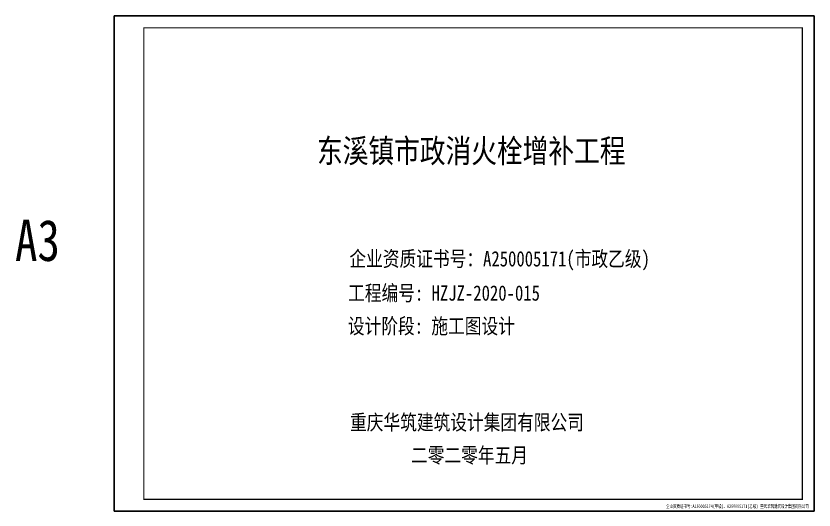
# Model space of a CAD drawing. Header units: millimetres. Extents: x 5592 to 9444, y 2362 to 3548.
# Drawn here: x 5592 to 6270, y 3129 to 3548 of the extents above; entities that cross this region are included whole.
import ezdxf

# ---------------------------------------------------------------- set-up
doc = ezdxf.new("R2010")
doc.units = ezdxf.units.MM
doc.header["$LTSCALE"] = 250
doc.layers.get('0').update_dxf_attribs({"linetype": 'CONTINUOUS'})
doc.layers.add('TK', color=7, linetype='CONTINUOUS')
doc.styles.add('-新宋体', font='NSimSun.ttf', dxfattribs={"width": 0.7})
doc.styles.add('_TWT_PIPEDN', font='SimSun.ttf', dxfattribs={"width": 0.8, "height": 2, "bigfont": 'HZTXT'})

msp = doc.modelspace()

# ---------------------------------------------------------------- linework, layer by layer
at = {"layer": 'TK'}
msp.add_lwpolyline([(5675.535, 3128.37), (6269.535, 3128.37), (6269.535, 3548.37), (5675.535, 3548.37)], close=True, dxfattribs=at)
at = {"layer": 'TK', "const_width": 1}
msp.add_lwpolyline([(5700.535, 3138.37), (6259.535, 3138.37), (6259.535, 3538.37), (5700.535, 3538.37)], close=True, dxfattribs=at)

# ---------------------------------------------------------------- texts
at = {"color": 7, "style": '_TWT_PIPEDN', "width": 0.8}
msp.add_text('A3', height=35, dxfattribs=at).set_placement((5591.246, 3340.541))
at = {"layer": 'TK', "style": '-新宋体'}
for s, height, width, p in [('东溪镇市政消火栓增补工程', 20, 0.8, (5847.588, 3423.956)), ('企业资质证书号：A250005171(市政乙级)', 13, 0.8, (5875.082, 3335.933)), ('工程编号: HZJZ-2020-015', 13, 0.8, (5873.995, 3306.88)), ('设计阶段: 施工图设计', 13, 0.8, (5873.797, 3278.88)), ('重庆华筑建筑设计集团有限公司', 13, 0.8, (5875.627, 3197.217)), ('二零二零年五月', 13, 0.8, (5927.421, 3169.29)), ('企业资质证书号:A150005174(甲级)、A250005171(乙级) 重庆华筑建筑设计集团有限公司', 3, 0.7, (6144.046, 3131.031))]:
    msp.add_text(s, height=height, dxfattribs=dict(at, width=width)).set_placement(p)

doc.saveas('drawing.dxf')
